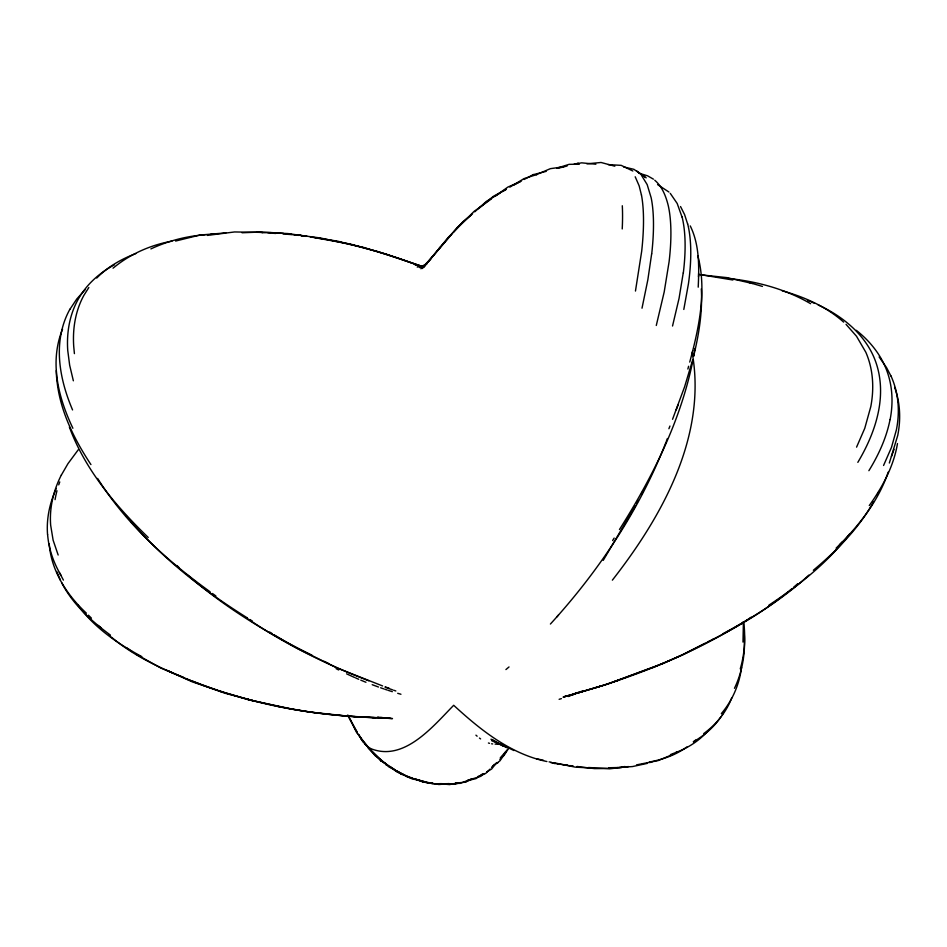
<?xml version="1.0" encoding="UTF-8"?>
<svg xmlns="http://www.w3.org/2000/svg" width="947" height="947" viewBox="0 0 947 947"><rect width="100%" height="100%" fill="white"/><g stroke="black" fill="none" stroke-linecap="round" stroke-linejoin="round"><path stroke-width="1.42" d="M698.211 287.166C699.146 266.64 699.561 244.835 690.256 225.919M698.507 276.891L698.626 273.375M742.993 642.078L743.383 623.422M651.654 253.867L647.855 279.72L642.007 308.201M683.225 272.973L679.07 298.305L672.536 326.017M741.548 667.315C739.441 684.279 732.445 700.567 721.354 713.6M694.565 351.041L694.956 348.508M693.713 356.167L694.364 352.32M897.472 443.563C893.719 466.291 882.509 486.995 869.275 505.556M635.461 291.049L641.699 251.133A147.543 41.325 -74.5 0 0 641.45 194.928M692.991 360.073C680.739 420.965 652.4 477.347 619.468 529.527M683.805 309.456L688.422 283.911A150.159 56.903 -69.5 0 0 687.676 223.942M890.05 419.592C886.451 437.822 878.591 454.951 868.884 470.695M693.642 356.06C699.004 334.137 702.615 311.516 701.313 288.894M691.606 355.101C699.916 322.974 706.45 288.504 697.844 255.726M656.283 325.472L664.202 291.948L669.091 261.774A147.614 48.936 -72 0 0 668.251 205.606C665.942 196.266 662.261 186.654 654.768 180.226M687.865 369.058L688.611 366.264M689.736 362.085L692.766 350.721M692.553 360.322L684.61 386.79L672.548 419.296M740.27 668.819C744.792 653.667 745.561 637.591 743.762 621.93M889.34 463.012L897.72 435.502A137.031 105.117 -26.2 0 0 894.666 387.43M894.039 449.387L891.47 456.454M888.179 472.127C878.224 501.697 858.171 526.627 836.094 548.159M58.726 484.852L59.756 481.928M666.179 441.716L667.386 438.532M668.902 428.742L669.943 426.043M676.194 409.85L678.005 405.174M665.777 442.782C639.474 509.9 598.93 570.946 550.408 624.037M731.688 698.022C726.171 712.369 716.062 724.621 703.68 733.617M734.47 688.303C743.146 670.251 745.916 649.796 743.916 629.956M877.159 495.009L878.78 491.588M856.573 447.138L864.765 428.316L870.802 406.606A141.363 103.069 -36.3 0 0 865.83 352.26L856.514 336.256L846.038 324.348M641.51 494.003L643.072 490.818M504.751 753.445L500.028 760.749L491.552 767.319M883.563 465.474L891.47 447.422L896.383 429.891A137.149 104.466 -27.8 0 0 890.949 375.9M636.633 503.544L638.278 500.371M61.354 475.074L67.959 463.663L78.293 449.718M635.508 505.662L603.227 560.375M507.805 749.633L504.029 755.446L499.898 759.47M873.548 501.874C858.574 528.627 836.686 550.728 813.343 570.26M857.84 462.361C867.369 446.321 875.087 428.979 878.638 410.584A139.978 103.116 -34.5 0 0 873.501 356.285C862.895 332.551 841.374 315.588 818.208 304.958M69.948 309.278L76.837 298.897L85.337 289.51M722.218 714.819L723.449 712.783M612.638 540.524L614.153 538.074M88.817 287.521L83.904 295.322A139.896 100.216 45.3 0 0 73.712 346.259L74.411 353.622M720.916 716.82C714.014 727.249 704.248 735.488 693.5 741.738M508.148 748.828L500.253 757.884M496.583 762.548L491.682 768.988L486.817 771.9M849.554 534.025L845.162 539.612M612.366 580.156C661.503 517.275 706.237 437.751 692.612 355.161M451.731 234.169L423.25 267.622L425.605 265.207M429.429 260.354L428.731 261.194L448.038 237.638L473.95 211.501L491.469 198.882M439.361 247.984L439.929 247.297M844.239 540.725C823.073 566.377 796.545 586.974 768.893 605.169M422.078 268.581L457.306 227.458L472.589 213.738M453.696 231.979L462.823 221.835L470.742 215.229M556.611 617.124L558.505 615.017M707.93 730.835C699.324 740.743 687.948 747.988 675.696 752.557M477.892 776.552L485.681 773.45L490.049 769.094M492.511 766.395L494.441 764.276M505.355 752.273L506.065 751.492M839.516 544.726L842.629 541.601M96.736 278.051C107.579 266.924 121.334 259.005 135.812 253.618M420.835 268.747L430.838 258.862M808.88 575.066C783.205 598.824 753.267 617.373 722.585 633.91M484.213 773.533L480.792 776.315L467.735 780.316M474.719 211.832L486.438 201.344L500.004 193.129M797.741 583.695L793.728 587.152M505.923 669.565L509.024 666.948M478.649 208.612L493.351 196.337L506.16 189.317M789.182 590.952L791.941 588.679M784.495 594.728L788.259 591.709M693.334 741.892L695.631 740.045M783.524 595.474C760.086 613.869 734.162 628.808 707.516 642.03M113.048 268.19C129.893 254.139 150.431 245.024 171.963 241.154M468.09 780.458L475.95 778.635L482.65 773.829M494.973 196.349L507.829 187.104L520.152 181.717M497.412 763.045L498.075 762.56M686.883 746.958C675.886 755.043 662.687 759.53 649.37 762.027M748.071 619.279L751.149 617.207M744.946 621.315L747.029 619.954M743.892 622.001C688.635 656.271 627.21 679.922 564.519 696.613L568.33 695.548M502.478 191.625L506.172 189.388M509.877 187.139L523.975 178.64L537.138 174.449M114.504 264.734C100.453 272.322 87.905 283.141 79.607 296.885A139.493 101.045 43.7 0 0 67.734 350.39L69.664 365.246L73.357 380.801M711.339 640.208L713.837 638.811M513.854 185.103L521.537 180.889M524.105 179.48L533.066 174.71L546.218 171.348M710.084 640.906L682.633 654.851L653.134 667.517M673.802 754.025L658.011 760.63L636.55 764.868M704.935 643.356L682.834 654.543M419.438 267.575L427.109 263.74M472.423 778.896L465.391 782.198M681.698 655.099L662.888 663.551M536.168 174.769L550.373 168.661L563.666 166.814M150.881 248.919C167.95 240.94 186.417 236.111 205.215 234.749M663.078 663.362L610.839 682.929M670.429 754.617L678.159 751.587M460.159 783.358L471.133 779.168M652.957 667.363L606.352 684.421M649.725 762.607L651.974 761.814M574.971 693.382L577.303 692.577M583.245 690.765L575.859 693.251M593.745 688.291L598.019 686.918M614.402 681.615L619.338 680.029M601.818 685.877L610.72 683.024M556.789 168.199L569.1 164.352L579.386 164.186M175.609 241.047L199.829 235.069L225.812 232.891M606.056 684.527L563.086 697.134L565.489 696.424M455.045 784.128L459.342 782.861M567.217 696.057L578.487 692.659M577.942 692.896L601.345 685.971L596.61 687.368M574.498 693.843L582.038 691.689M647.44 763.353L632.56 766.549L618.734 767.532M558.588 168.175L567.099 165.997M574.048 164.233L581.647 162.837L595.876 164.21M577.019 163.452L578.215 163.156M533.066 174.71L533.694 174.556M417.201 267.066L425.156 265.267M458.301 782.66L449.647 784.601L439.408 783.643M628.5 766.561L611.04 768.668L588.466 767.52M207.251 235.412L234.548 231.956L260.508 232.37M615.029 767.981L617.894 767.567M622.203 766.94L625.067 766.525M586.903 163.831L601.061 162.482L614.816 166.187M434.566 783.631L438.887 784.53L449.28 783.619M455.779 783.039L465.628 782.175M610.176 768.514L594.515 768.597L577.445 766.585M210.352 234.383L214.673 234.158M242.03 232.761L262.224 231.991L283.437 233.364M554.599 762.88L575.208 767.129L592.751 768.076M448.996 783.631L433.418 784.009L407.518 777.085L397.491 771.32M455.732 783.465L460.325 783.347M590.372 768.135L593.201 768.076M608.803 767.745L621.599 767.461M267.776 232.666L287.947 233.566L307.207 236.371M261.988 232.702L271.055 232.642M608.187 164.612L621.208 165.358L632.833 171.005M415.473 779.085L428.245 783.216L432.968 783.382M440.331 783.631L455.14 784.128M390.342 718.288C342.423 717.045 294.209 712.156 247.913 699.324M276.346 705.965C303.076 711.884 330.396 715.092 357.706 716.82M372.739 717.589L375.793 717.743L353.929 716.63M382.091 717.944L379.285 717.802L392.484 718.595L387.962 718.205M699.845 274.725L726.728 277.601L752.486 283.496M349.798 716.299L387.737 718.146L377.581 717.281M495.092 744.105L502.064 744.52M297.749 235.034L320.204 237.946L363.636 247.427L398.865 258.413L422.208 266.746M256.684 232.11L262.544 232.524M272.819 233.258L275.743 233.459M283.082 233.992L300.874 235.247M387.856 718.157L380.599 717.435M414.537 778.908L423.321 782.139M350.201 716.394L311.101 712.191L291.688 708.96M572.592 766.17L551.083 762.808M576.924 766.537L579.801 766.786M422.942 782.104L432.791 783.027M623.611 166.921L633.898 169.324L646.197 177.858M701.739 274.867L732.895 280.004M728.054 278.442C756.866 281.366 785.489 289.001 810.62 303.703M287.095 233.826L291.404 234.418M294.268 234.797L298.577 235.389M301.442 235.779L305.751 236.359M314.368 237.531L337.736 241.189L378.291 251.677L422.303 266.557M491.623 743.797L492.665 743.94M549.094 761.885L551.249 762.181M557.31 763.862L560.186 764.253M563.063 764.631L567.383 765.223M570.26 765.614L573.136 766.005M377.794 717.341L383.144 718.157M423.735 266.344L415.165 264.971L417.958 265.515M310.131 236.845L350.639 244.125L386.352 254.187L423.262 266.711M552.705 763.128L555.025 763.531M546.904 761.53C510.516 754.061 480.401 729.841 453.696 705.29C432.897 726.432 403.919 762.311 370.466 748.509M290.338 708.687L248.883 699.916L219.041 690.967M423.037 781.239L411.945 778.801L388.684 766.774L368.17 748.118M201.9 685.036L225.327 693.334L252.742 700.531M536.558 758.713L543.495 760.311M247.996 699.454L280.407 706.888M782.104 290.753C804.382 296.967 826.269 306.556 843.647 322.122M166.376 670.156L192.395 681.911L223.599 692.269M638.716 173.1L647.547 175.811L653.418 179.149M218.911 690.919L251.997 700.496M419.367 265.87L420.788 266.285M748.982 282.478L762.418 286.42M397.704 693.311L400.948 694.258M488.427 742.993L489.504 743.324M388.045 690.304L392.33 691.677M412.691 778.185L401.149 774.078M384.849 689.238L386.98 689.949M393.68 690.233L395.822 690.955M380.611 687.771L383.784 688.883M392.603 689.866L385.145 687.202M382.612 685.948L337.014 667.955L297.512 648.446M385.275 686.906L389.264 688.351M378.492 687.025L372.195 684.693M135.646 653.951L161.026 668.144L190.702 680.538M186.204 678.881L217.692 690.47M403.813 774.753L397.089 772.042L389.56 766.502M807.531 300.412L809.945 301.383M368.868 680.81C327.271 664.735 286.846 645.179 249.83 620.178M365.944 682.266L360.783 680.147M111.45 637.177C132.604 654.981 157.782 667.138 183.316 677.271M192.62 681.177L200.586 684.515L198.018 683.438M168.365 671.009L172.685 672.82M811.165 301.868L814.728 303.383M504.834 746.852L506.681 747.633M355.681 677.957L358.735 679.283M491.588 740.649L500.383 744.484M354.663 677.519L346.602 673.838M493.991 740.992L513.972 750.545M502.964 745.999L490.984 739.24M312.037 655.217C267.681 633.555 225.197 607.536 187.755 575.231M324.371 661.397L328.846 663.658M336.067 668.641L338.671 669.979M501.271 744.958L503.366 746.082M657.585 184.582L668.949 192.04M296.316 647.784L289.226 643.806M141.837 656.626C118.411 644.114 95.848 628.654 79.548 607.37M288.042 643.143L274.216 634.892M394.946 769.828L380.895 760.642M499.164 743.75L491.978 739.453M269.717 632.075L271.967 633.484M247.439 617.965C204.481 591.141 163.819 559.772 130.722 521.205M249.913 619.527L252.387 621.09M370.703 750.048L381.25 760.891M380.386 760.334L387.714 765.188M389.69 766.478L401.741 774.457M246.457 617.894L248.694 619.421M130.272 650.317L132.379 651.785M210.139 591.816C166.873 560.541 126.152 523.987 97.612 478.424M212.436 593.485L215.892 595.983M127.158 648.103L129.218 649.583M636.562 170.862L644.86 176.9M479.454 738.08L480.603 738.909M386.506 764.229L375.19 755.718L369.354 748.888M61.744 582.843C72.824 604.364 91.267 620.912 110.456 635.129M98.086 625.399L101.222 627.873M368.359 747.088L362.737 741.501L358.108 734.055M856.289 330.314C868.198 339.713 878.39 351.562 884.664 365.459A138.073 103.566 -31.1 0 1 890.109 419.592M108.692 634.81L110.527 636.384M475.939 735.168L477.122 736.198M176.876 565.501L178.805 567.289M385.749 764.489L386.447 765.14M86.414 613.206C66.965 595.047 51.197 570.958 49.232 543.815M88.414 615.183L91.421 618.142M148.241 537.494C115.7 505.923 85.301 470.126 69.38 427.085M364.5 743.573L381.617 761.388M670.287 193.389L677.2 203.487L682.018 217.005M361.174 739.003L366.891 745.632M125.927 515.488L129.088 519.299M641.368 175.136L647.168 184.594L651.145 197.71A147.365 43.905 -73.6 0 1 651.714 253.808M879.124 356.948L886.499 367.531L890.902 375.923M357.966 734.126L366.726 745.478M77.583 604.719L78.897 606.482M357.078 732.931L348.165 715.281M90.936 464.575C73.653 438.449 59.116 409.151 56.666 377.486M357.35 732.303L347.502 715.186M358.818 734.694L363.234 741.844M680.526 206.529L684.563 214.531L687.629 224.013M47.61 534.522C48.711 548.988 53.659 562.98 61.034 575.409M356.214 731.629L356.972 732.978M635.2 176.769L639.154 185.849L641.427 194.964M59.389 572.544L63.402 580.097M350.354 719.791L355.492 730.232M60.348 580.038L56.773 571.55M72.883 428.257C63.875 409.246 56.998 388.815 56.145 367.649A138.451 103.969 37.7 0 1 62.561 329.165M72.564 409.944C65.805 394.047 60.845 377.214 59.614 359.931A138.511 102.288 40.6 0 1 69.9 309.243M58.158 555.025L53.115 540.169L50.664 525.242A130.153 102.785 -18.1 0 1 61.306 475.074M742.969 622.061L743.253 624.061M56.595 377.474A139.6 105.662 36.2 0 1 56.335 370.526M682.077 216.922A148.797 54.097 -70.3 0 1 683.32 272.902M47.551 534.534A127.147 99.305 -21.7 0 1 56.358 488.427M622.297 205.759A146.205 35.832 -76.1 0 1 622.226 228.949M573.704 694.613A233.388 189.258 21.2 0 1 571.503 695.394M570.39 695.773A233.388 189.258 21.2 0 1 568.164 696.519M561.405 698.637A233.388 189.258 21.2 0 1 559.121 699.3M55.068 499.637A129.893 103.093 -16.1 0 1 56.974 490.747M370.466 748.497A308.604 83.975 -74.3 0 1 368.371 747.053"/></g></svg>
